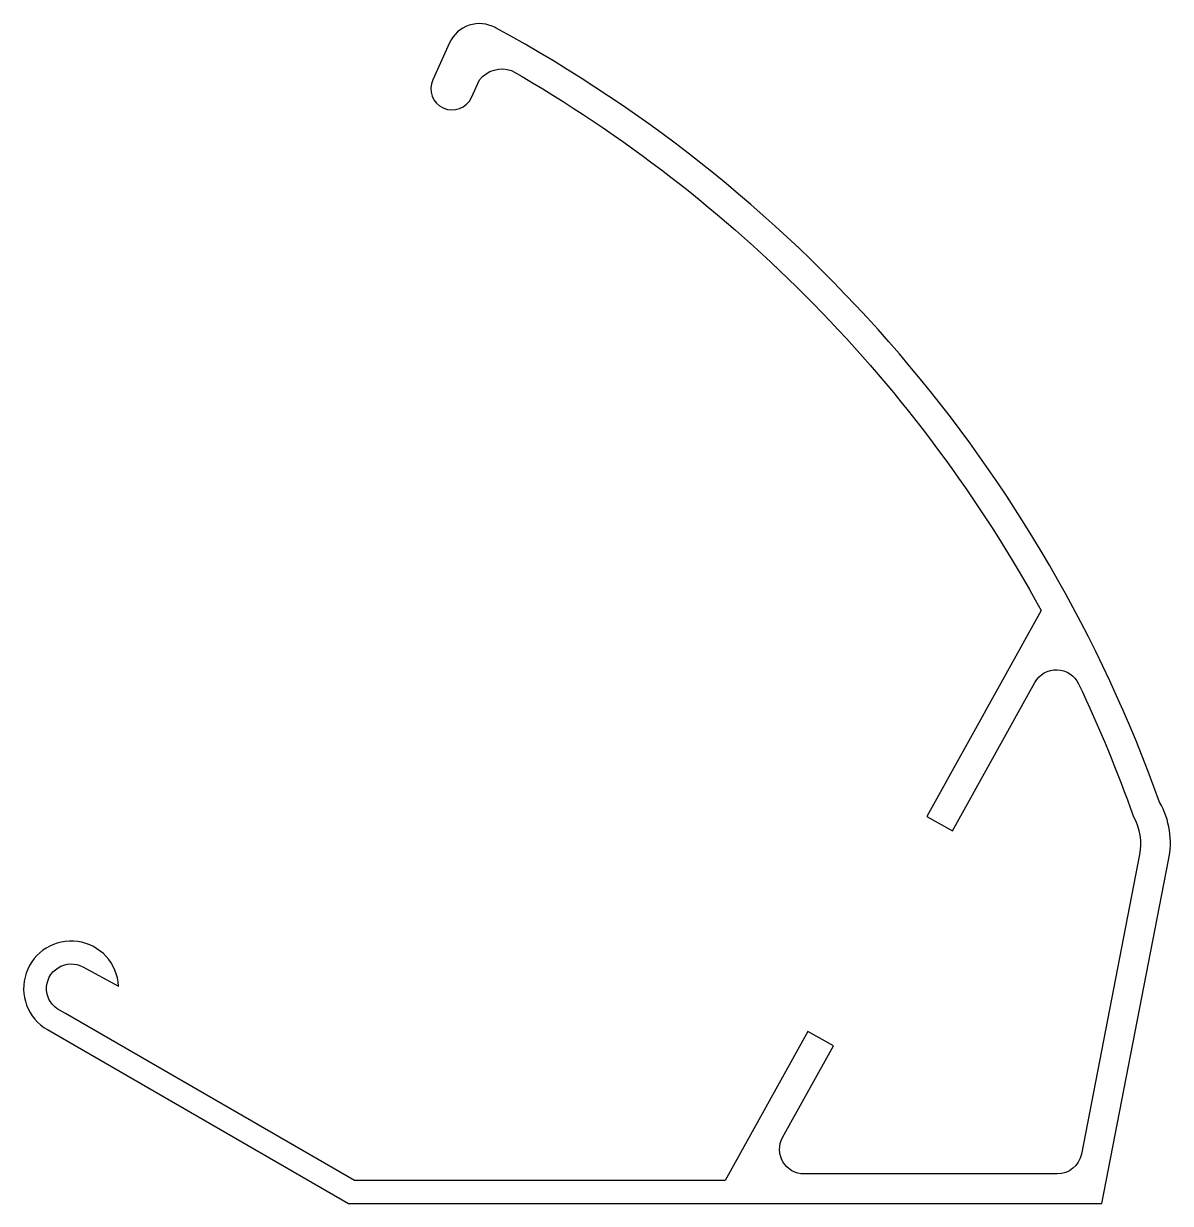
# Model space of a CAD drawing. Extents: x 203.8 to 273.8, y 198.8 to 270.9.
import ezdxf

# ---------------------------------------------------------------- set-up
doc = ezdxf.new("R2010")
doc.units = 0
doc.layers.get('0').update_dxf_attribs({"linetype": 'CONTINUOUS'})

msp = doc.modelspace()

# ---------------------------------------------------------------- linework, layer by layer
for p, q in [((273.583, 219.4), (273.588, 219.425)), ((272.798, 215.361), (272.811, 215.371))]:
    msp.add_line(p, q)
at = {"color": 0}
msp.add_lwpolyline([(251.414, 200.647, -0.571547), (250.102, 202.874), (253.207, 208.474), (251.632, 209.347), (246.588, 200.247), (223.963, 200.247), (206.313, 210.437), (205.988, 210.628, -1.016128), (207.374, 213.288), (209.556, 212.115, 1.682723), (205.21, 209.458), (223.588, 198.847), (269.588, 198.847), (273.661, 219.802, 0.185171), (273.118, 223.348, 0.184634), (232.619, 270.614), (232.554, 270.648, 0.436852), (229.768, 269.725), (228.739, 267.466, 1), (231.106, 266.388), (231.595, 267.463, -0.321437), (233.554, 268.03, -0.137824), (265.885, 235.06), (258.904, 222.466), (260.479, 221.594), (265.506, 230.664, -0.610601), (268.174, 230.579, -0.025778), (271.527, 222.448, -0.176846), (271.894, 220.145), (268.34, 201.861, -0.359037), (266.868, 200.647)], format="xyb", close=True, dxfattribs=at)
msp.add_arc((191.03, 195.337), 84.2, 13.76509, 13.78296)

doc.saveas('drawing.dxf')
